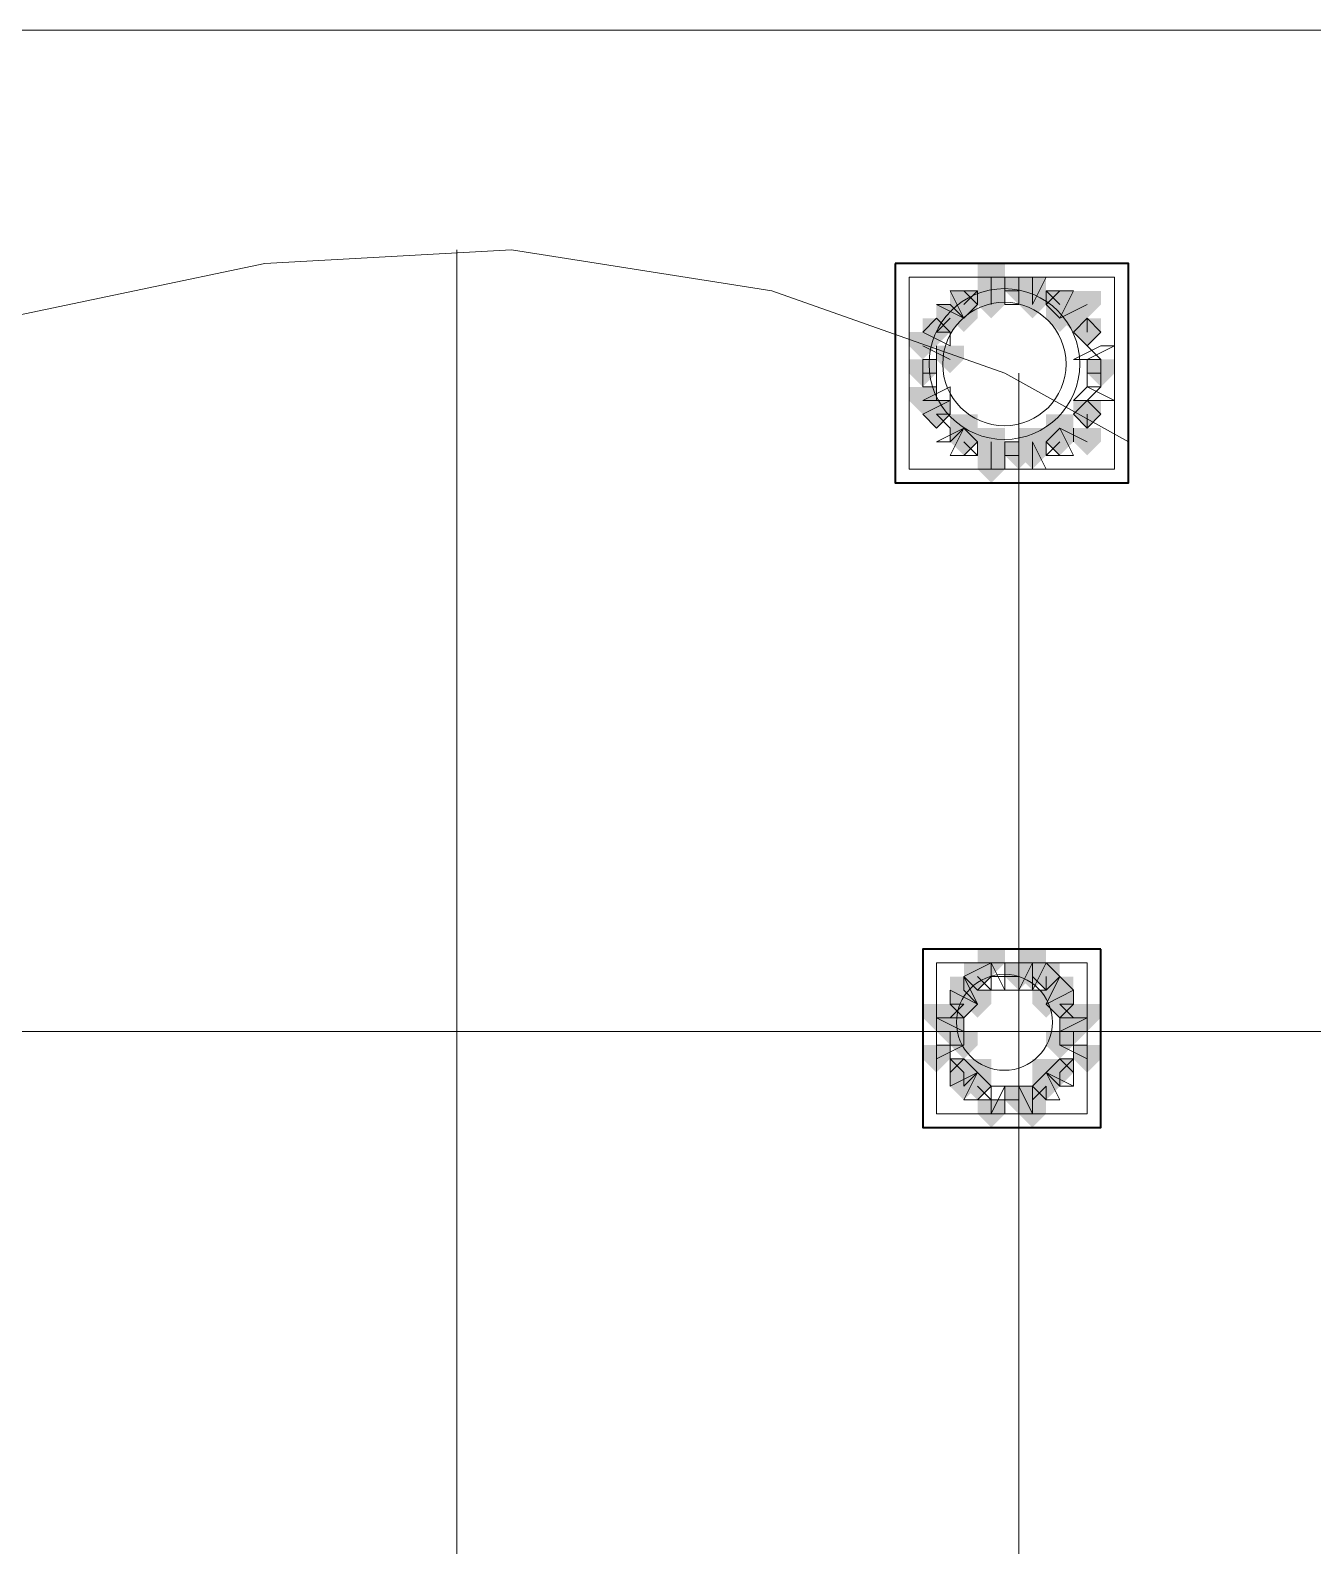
# Model space of a CAD drawing. Header units: millimetres. Extents: x 2315 to 4619, y 1334 to 1897.
# Drawn here: x 3806.15 to 3811.87, y 1554.92 to 1561.67 of the extents above; entities that cross this region are included whole.
import ezdxf

# ---------------------------------------------------------------- set-up
doc = ezdxf.new("R2010")
doc.units = ezdxf.units.MM
doc.linetypes.add('PDF_IMPORT', pattern=[1, 0.8, -0.2])
for name, color, linetype, true_color in [('PDF_10', 7, 'Continuous', 0x00b85c), ('PDF_AXIS', 7, 'Continuous', 0x00b85c), ('PDF_柱构件', 7, 'Continuous', 0x00b85c), ('PDF_转运站初步方案', 7, 'Continuous', 0x00b85c)]:
    doc.layers.add(name, color=color, linetype=linetype, true_color=true_color)
doc.layers.add('PDF_中心线层', color=1, linetype='Continuous')
doc.layers.add('PDF_粗实线层', color=7, linetype='Continuous')

msp = doc.modelspace()

# ---------------------------------------------------------------- hatches: boundary and pattern name
at = {"layer": 'PDF_10', "transparency": 33554559}
for points in [[(3810.5554, 1560.5703), (3810.4943, 1560.5703), (3810.4943, 1560.5093), (3810.5554, 1560.4482), (3810.6165, 1560.5093), (3810.6165, 1560.5703)], [(3810.5554, 1560.5703), (3810.4943, 1560.5703), (3810.4943, 1560.5093), (3810.5554, 1560.4482), (3810.6165, 1560.5093), (3810.6165, 1560.5703)], [(3810.3111, 1560.5093), (3810.25, 1560.5093), (3810.25, 1560.4482), (3810.3111, 1560.3871), (3810.3722, 1560.4482), (3810.3722, 1560.5093)], [(3810.3111, 1560.5093), (3810.25, 1560.5093), (3810.25, 1560.4482), (3810.3111, 1560.3871), (3810.3722, 1560.4482), (3810.3722, 1560.5093)], [(3810.7387, 1560.5093), (3810.6776, 1560.5093), (3810.6776, 1560.4482), (3810.7387, 1560.3871), (3810.7997, 1560.4482), (3810.7997, 1560.5093)], [(3810.7387, 1560.5093), (3810.6776, 1560.5093), (3810.6776, 1560.4482), (3810.7387, 1560.3871), (3810.7997, 1560.4482), (3810.7997, 1560.5093)], [(3810.1889, 1560.3871), (3810.1279, 1560.3871), (3810.1279, 1560.326), (3810.1889, 1560.2649), (3810.25, 1560.326), (3810.25, 1560.3871)], [(3810.1889, 1560.3871), (3810.1279, 1560.3871), (3810.1279, 1560.326), (3810.1889, 1560.2649), (3810.25, 1560.326), (3810.25, 1560.3871)], [(3810.8608, 1560.3871), (3810.7997, 1560.3871), (3810.7997, 1560.326), (3810.8608, 1560.2649), (3810.9219, 1560.326), (3810.9219, 1560.3871)], [(3810.8608, 1560.3871), (3810.7997, 1560.3871), (3810.7997, 1560.326), (3810.8608, 1560.2649), (3810.9219, 1560.326), (3810.9219, 1560.3871)], [(3810.8608, 1560.3871), (3810.7997, 1560.3871), (3810.7997, 1560.326), (3810.8608, 1560.2649), (3810.9219, 1560.326), (3810.9219, 1560.3871)], [(3810.1279, 1560.2039), (3810.0668, 1560.2039), (3810.0668, 1560.1428), (3810.1279, 1560.0817), (3810.1889, 1560.1428), (3810.1889, 1560.2039)], [(3810.1279, 1560.2039), (3810.0668, 1560.2039), (3810.0668, 1560.1428), (3810.1279, 1560.0817), (3810.1889, 1560.1428), (3810.1889, 1560.2039)], [(3810.9219, 1560.2039), (3810.8608, 1560.2039), (3810.8608, 1560.1428), (3810.9219, 1560.0817), (3810.983, 1560.1428), (3810.983, 1560.2039)], [(3810.9219, 1560.2039), (3810.8608, 1560.2039), (3810.8608, 1560.1428), (3810.9219, 1560.0817), (3810.983, 1560.1428), (3810.983, 1560.2039)], [(3810.1889, 1560.0206), (3810.1279, 1560.0206), (3810.1279, 1559.9595), (3810.1889, 1559.8985), (3810.25, 1559.9595), (3810.25, 1560.0206)], [(3810.1889, 1560.0206), (3810.1279, 1560.0206), (3810.1279, 1559.9595), (3810.1889, 1559.8985), (3810.25, 1559.9595), (3810.25, 1560.0206)], [(3810.8608, 1560.0206), (3810.7997, 1560.0206), (3810.7997, 1559.9595), (3810.8608, 1559.8985), (3810.9219, 1559.9595), (3810.9219, 1560.0206)], [(3810.8608, 1560.0206), (3810.7997, 1560.0206), (3810.7997, 1559.9595), (3810.8608, 1559.8985), (3810.9219, 1559.9595), (3810.9219, 1560.0206)], [(3810.8608, 1560.0206), (3810.7997, 1560.0206), (3810.7997, 1559.9595), (3810.8608, 1559.8985), (3810.9219, 1559.9595), (3810.9219, 1560.0206)], [(3810.3111, 1559.8985), (3810.25, 1559.8985), (3810.25, 1559.8374), (3810.3111, 1559.7763), (3810.3722, 1559.8374), (3810.3722, 1559.8985)], [(3810.3111, 1559.8985), (3810.25, 1559.8985), (3810.25, 1559.8374), (3810.3111, 1559.7763), (3810.3722, 1559.8374), (3810.3722, 1559.8985)], [(3810.7387, 1559.8985), (3810.6776, 1559.8985), (3810.6776, 1559.8374), (3810.7387, 1559.7763), (3810.7997, 1559.8374), (3810.7997, 1559.8985)], [(3810.7387, 1559.8985), (3810.6776, 1559.8985), (3810.6776, 1559.8374), (3810.7387, 1559.7763), (3810.7997, 1559.8374), (3810.7997, 1559.8985)], [(3810.5554, 1559.8374), (3810.4943, 1559.8374), (3810.4943, 1559.7763), (3810.5554, 1559.7152), (3810.6165, 1559.7763), (3810.6165, 1559.8374)], [(3810.5554, 1559.8374), (3810.4943, 1559.8374), (3810.4943, 1559.7763), (3810.5554, 1559.7152), (3810.6165, 1559.7763), (3810.6165, 1559.8374)], [(3810.3722, 1557.5163), (3810.3111, 1557.5163), (3810.3111, 1557.4552), (3810.3722, 1557.3941), (3810.4333, 1557.4552), (3810.4333, 1557.5163)], [(3810.3722, 1557.5163), (3810.3111, 1557.5163), (3810.3111, 1557.4552), (3810.3722, 1557.3941), (3810.4333, 1557.4552), (3810.4333, 1557.5163)], [(3810.5554, 1557.5163), (3810.4943, 1557.5163), (3810.4943, 1557.4552), (3810.5554, 1557.3941), (3810.6165, 1557.4552), (3810.6165, 1557.5163)], [(3810.5554, 1557.5163), (3810.4943, 1557.5163), (3810.4943, 1557.4552), (3810.5554, 1557.3941), (3810.6165, 1557.4552), (3810.6165, 1557.5163)], [(3810.6776, 1557.5163), (3810.6165, 1557.5163), (3810.6165, 1557.4552), (3810.6776, 1557.3941), (3810.7387, 1557.4552), (3810.7387, 1557.5163)], [(3810.6776, 1557.5163), (3810.6165, 1557.5163), (3810.6165, 1557.4552), (3810.6776, 1557.3941), (3810.7387, 1557.4552), (3810.7387, 1557.5163)], [(3810.3111, 1557.3941), (3810.25, 1557.3941), (3810.25, 1557.333), (3810.3111, 1557.272), (3810.3722, 1557.333), (3810.3722, 1557.3941)], [(3810.3111, 1557.3941), (3810.25, 1557.3941), (3810.25, 1557.333), (3810.3111, 1557.272), (3810.3722, 1557.333), (3810.3722, 1557.3941)], [(3810.7387, 1557.3941), (3810.6776, 1557.3941), (3810.6776, 1557.333), (3810.7387, 1557.272), (3810.7997, 1557.333), (3810.7997, 1557.3941)], [(3810.7387, 1557.3941), (3810.6776, 1557.3941), (3810.6776, 1557.333), (3810.7387, 1557.272), (3810.7997, 1557.333), (3810.7997, 1557.3941)], [(3810.25, 1557.272), (3810.1889, 1557.272), (3810.1889, 1557.2109), (3810.25, 1557.1498), (3810.3111, 1557.2109), (3810.3111, 1557.272)], [(3810.25, 1557.272), (3810.1889, 1557.272), (3810.1889, 1557.2109), (3810.25, 1557.1498), (3810.3111, 1557.2109), (3810.3111, 1557.272)], [(3810.25, 1557.272), (3810.1889, 1557.272), (3810.1889, 1557.2109), (3810.25, 1557.1498), (3810.3111, 1557.2109), (3810.3111, 1557.272)], [(3810.7997, 1557.272), (3810.7387, 1557.272), (3810.7387, 1557.2109), (3810.7997, 1557.1498), (3810.8608, 1557.2109), (3810.8608, 1557.272)], [(3810.7997, 1557.272), (3810.7387, 1557.272), (3810.7387, 1557.2109), (3810.7997, 1557.1498), (3810.8608, 1557.2109), (3810.8608, 1557.272)], [(3810.7997, 1557.272), (3810.7387, 1557.272), (3810.7387, 1557.2109), (3810.7997, 1557.1498), (3810.8608, 1557.2109), (3810.8608, 1557.272)], [(3810.3111, 1557.0887), (3810.25, 1557.0887), (3810.25, 1557.0276), (3810.3111, 1556.9666), (3810.3722, 1557.0276), (3810.3722, 1557.0887)], [(3810.3111, 1557.0887), (3810.25, 1557.0887), (3810.25, 1557.0276), (3810.3111, 1556.9666), (3810.3722, 1557.0276), (3810.3722, 1557.0887)], [(3810.7387, 1557.0887), (3810.6776, 1557.0887), (3810.6776, 1557.0276), (3810.7387, 1556.9666), (3810.7997, 1557.0276), (3810.7997, 1557.0887)], [(3810.7387, 1557.0887), (3810.6776, 1557.0887), (3810.6776, 1557.0276), (3810.7387, 1556.9666), (3810.7997, 1557.0276), (3810.7997, 1557.0887)], [(3810.3722, 1557.0276), (3810.3111, 1557.0276), (3810.3111, 1556.9666), (3810.3722, 1556.9055), (3810.4333, 1556.9666), (3810.4333, 1557.0276)], [(3810.3722, 1557.0276), (3810.3111, 1557.0276), (3810.3111, 1556.9666), (3810.3722, 1556.9055), (3810.4333, 1556.9666), (3810.4333, 1557.0276)], [(3810.5554, 1556.9666), (3810.4943, 1556.9666), (3810.4943, 1556.9055), (3810.5554, 1556.8444), (3810.6165, 1556.9055), (3810.6165, 1556.9666)], [(3810.5554, 1556.9666), (3810.4943, 1556.9666), (3810.4943, 1556.9055), (3810.5554, 1556.8444), (3810.6165, 1556.9055), (3810.6165, 1556.9666)], [(3810.6776, 1557.0276), (3810.6165, 1557.0276), (3810.6165, 1556.9666), (3810.6776, 1556.9055), (3810.7387, 1556.9666), (3810.7387, 1557.0276)], [(3810.6776, 1557.0276), (3810.6165, 1557.0276), (3810.6165, 1556.9666), (3810.6776, 1556.9055), (3810.7387, 1556.9666), (3810.7387, 1557.0276)]]:
    msp.add_hatch(color=6, dxfattribs=at).paths.add_polyline_path(points)
at = {"layer": 'PDF_柱构件', "transparency": 33554559}
for points in [[(3810.4333, 1560.6314), (3810.3722, 1560.6314), (3810.3722, 1560.5703), (3810.4333, 1560.5093), (3810.4943, 1560.5703), (3810.4943, 1560.6314)], [(3810.4333, 1560.5703), (3810.3722, 1560.5703), (3810.3722, 1560.5093), (3810.4333, 1560.4482), (3810.4943, 1560.5093), (3810.4943, 1560.5703)], [(3810.6165, 1560.5703), (3810.5554, 1560.5703), (3810.5554, 1560.5093), (3810.6165, 1560.4482), (3810.6776, 1560.5093), (3810.6776, 1560.5703)], [(3810.4333, 1560.5093), (3810.3722, 1560.5093), (3810.3722, 1560.4482), (3810.4333, 1560.3871), (3810.4943, 1560.4482), (3810.4943, 1560.5093)], [(3810.6165, 1560.5093), (3810.5554, 1560.5093), (3810.5554, 1560.4482), (3810.6165, 1560.3871), (3810.6776, 1560.4482), (3810.6776, 1560.5093)], [(3810.8608, 1560.5093), (3810.7997, 1560.5093), (3810.7997, 1560.4482), (3810.8608, 1560.3871), (3810.9219, 1560.4482), (3810.9219, 1560.5093)], [(3810.25, 1560.4482), (3810.1889, 1560.4482), (3810.1889, 1560.3871), (3810.25, 1560.326), (3810.3111, 1560.3871), (3810.3111, 1560.4482)], [(3810.3111, 1560.4482), (3810.25, 1560.4482), (3810.25, 1560.3871), (3810.3111, 1560.326), (3810.3722, 1560.3871), (3810.3722, 1560.4482)], [(3810.7387, 1560.4482), (3810.6776, 1560.4482), (3810.6776, 1560.3871), (3810.7387, 1560.326), (3810.7997, 1560.3871), (3810.7997, 1560.4482)], [(3810.7997, 1560.4482), (3810.7387, 1560.4482), (3810.7387, 1560.3871), (3810.7997, 1560.326), (3810.8608, 1560.3871), (3810.8608, 1560.4482)], [(3810.1279, 1560.326), (3810.0668, 1560.326), (3810.0668, 1560.2649), (3810.1279, 1560.2039), (3810.1889, 1560.2649), (3810.1889, 1560.326)], [(3810.25, 1560.2649), (3810.1889, 1560.2649), (3810.1889, 1560.2039), (3810.25, 1560.1428), (3810.3111, 1560.2039), (3810.3111, 1560.2649)], [(3810.1279, 1560.0817), (3810.0668, 1560.0817), (3810.0668, 1560.0206), (3810.1279, 1559.9595), (3810.1889, 1560.0206), (3810.1889, 1560.0817)], [(3810.3111, 1559.9595), (3810.25, 1559.9595), (3810.25, 1559.8985), (3810.3111, 1559.8374), (3810.3722, 1559.8985), (3810.3722, 1559.9595)], [(3810.7387, 1559.9595), (3810.6776, 1559.9595), (3810.6776, 1559.8985), (3810.7387, 1559.8374), (3810.7997, 1559.8985), (3810.7997, 1559.9595)], [(3810.4333, 1559.8985), (3810.3722, 1559.8985), (3810.3722, 1559.8374), (3810.4333, 1559.7763), (3810.4943, 1559.8374), (3810.4943, 1559.8985)], [(3810.6165, 1559.8985), (3810.5554, 1559.8985), (3810.5554, 1559.8374), (3810.6165, 1559.7763), (3810.6776, 1559.8374), (3810.6776, 1559.8985)], [(3810.8608, 1559.8985), (3810.7997, 1559.8985), (3810.7997, 1559.8374), (3810.8608, 1559.7763), (3810.9219, 1559.8374), (3810.9219, 1559.8985)], [(3810.4333, 1559.8374), (3810.3722, 1559.8374), (3810.3722, 1559.7763), (3810.4333, 1559.7152), (3810.4943, 1559.7763), (3810.4943, 1559.8374)], [(3810.6165, 1559.8374), (3810.5554, 1559.8374), (3810.5554, 1559.7763), (3810.6165, 1559.7152), (3810.6776, 1559.7763), (3810.6776, 1559.8374)], [(3810.4333, 1559.7763), (3810.3722, 1559.7763), (3810.3722, 1559.7152), (3810.4333, 1559.6541), (3810.4943, 1559.7152), (3810.4943, 1559.7763)], [(3810.4333, 1557.5774), (3810.3722, 1557.5774), (3810.3722, 1557.5163), (3810.4333, 1557.4552), (3810.4943, 1557.5163), (3810.4943, 1557.5774)], [(3810.6165, 1557.5774), (3810.5554, 1557.5774), (3810.5554, 1557.5163), (3810.6165, 1557.4552), (3810.6776, 1557.5163), (3810.6776, 1557.5774)], [(3810.6165, 1557.5163), (3810.5554, 1557.5163), (3810.5554, 1557.4552), (3810.6165, 1557.3941), (3810.6776, 1557.4552), (3810.6776, 1557.5163)], [(3810.3111, 1557.4552), (3810.25, 1557.4552), (3810.25, 1557.3941), (3810.3111, 1557.333), (3810.3722, 1557.3941), (3810.3722, 1557.4552)], [(3810.7387, 1557.4552), (3810.6776, 1557.4552), (3810.6776, 1557.3941), (3810.7387, 1557.333), (3810.7997, 1557.3941), (3810.7997, 1557.4552)], [(3810.3722, 1557.3941), (3810.3111, 1557.3941), (3810.3111, 1557.333), (3810.3722, 1557.272), (3810.4333, 1557.333), (3810.4333, 1557.3941)], [(3810.6776, 1557.3941), (3810.6165, 1557.3941), (3810.6165, 1557.333), (3810.6776, 1557.272), (3810.7387, 1557.333), (3810.7387, 1557.3941)], [(3810.1889, 1557.333), (3810.1279, 1557.333), (3810.1279, 1557.272), (3810.1889, 1557.2109), (3810.25, 1557.272), (3810.25, 1557.333)], [(3810.25, 1557.333), (3810.1889, 1557.333), (3810.1889, 1557.272), (3810.25, 1557.2109), (3810.3111, 1557.272), (3810.3111, 1557.333)], [(3810.7997, 1557.333), (3810.7387, 1557.333), (3810.7387, 1557.272), (3810.7997, 1557.2109), (3810.8608, 1557.272), (3810.8608, 1557.333)], [(3810.8608, 1557.333), (3810.7997, 1557.333), (3810.7997, 1557.272), (3810.8608, 1557.2109), (3810.9219, 1557.272), (3810.9219, 1557.333)], [(3810.3111, 1557.2109), (3810.25, 1557.2109), (3810.25, 1557.1498), (3810.3111, 1557.0887), (3810.3722, 1557.1498), (3810.3722, 1557.2109)], [(3810.7387, 1557.2109), (3810.6776, 1557.2109), (3810.6776, 1557.1498), (3810.7387, 1557.0887), (3810.7997, 1557.1498), (3810.7997, 1557.2109)], [(3810.1889, 1557.1498), (3810.1279, 1557.1498), (3810.1279, 1557.0887), (3810.1889, 1557.0276), (3810.25, 1557.0887), (3810.25, 1557.1498)], [(3810.8608, 1557.1498), (3810.7997, 1557.1498), (3810.7997, 1557.0887), (3810.8608, 1557.0276), (3810.9219, 1557.0887), (3810.9219, 1557.1498)], [(3810.3722, 1557.0887), (3810.3111, 1557.0887), (3810.3111, 1557.0276), (3810.3722, 1556.9666), (3810.4333, 1557.0276), (3810.4333, 1557.0887)], [(3810.6776, 1557.0887), (3810.6165, 1557.0887), (3810.6165, 1557.0276), (3810.6776, 1556.9666), (3810.7387, 1557.0276), (3810.7387, 1557.0887)], [(3810.3111, 1557.0276), (3810.25, 1557.0276), (3810.25, 1556.9666), (3810.3111, 1556.9055), (3810.3722, 1556.9666), (3810.3722, 1557.0276)], [(3810.6165, 1556.9666), (3810.5554, 1556.9666), (3810.5554, 1556.9055), (3810.6165, 1556.8444), (3810.6776, 1556.9055), (3810.6776, 1556.9666)], [(3810.4333, 1556.9055), (3810.3722, 1556.9055), (3810.3722, 1556.8444), (3810.4333, 1556.7833), (3810.4943, 1556.8444), (3810.4943, 1556.9055)], [(3810.6165, 1556.9055), (3810.5554, 1556.9055), (3810.5554, 1556.8444), (3810.6165, 1556.7833), (3810.6776, 1556.8444), (3810.6776, 1556.9055)]]:
    msp.add_hatch(color=6, dxfattribs=at).paths.add_polyline_path(points)
at = {"layer": 'PDF_转运站初步方案', "transparency": 33554559}
for points in [[(3810.5554, 1560.5703), (3810.4943, 1560.5703), (3810.4943, 1560.5093), (3810.5554, 1560.4482), (3810.6165, 1560.5093), (3810.6165, 1560.5703)], [(3810.5554, 1560.5703), (3810.4943, 1560.5703), (3810.4943, 1560.5093), (3810.5554, 1560.4482), (3810.6165, 1560.5093), (3810.6165, 1560.5703)], [(3810.3111, 1560.5093), (3810.25, 1560.5093), (3810.25, 1560.4482), (3810.3111, 1560.3871), (3810.3722, 1560.4482), (3810.3722, 1560.5093)], [(3810.3111, 1560.5093), (3810.25, 1560.5093), (3810.25, 1560.4482), (3810.3111, 1560.3871), (3810.3722, 1560.4482), (3810.3722, 1560.5093)], [(3810.7387, 1560.5093), (3810.6776, 1560.5093), (3810.6776, 1560.4482), (3810.7387, 1560.3871), (3810.7997, 1560.4482), (3810.7997, 1560.5093)], [(3810.7387, 1560.5093), (3810.6776, 1560.5093), (3810.6776, 1560.4482), (3810.7387, 1560.3871), (3810.7997, 1560.4482), (3810.7997, 1560.5093)], [(3810.1889, 1560.3871), (3810.1279, 1560.3871), (3810.1279, 1560.326), (3810.1889, 1560.2649), (3810.25, 1560.326), (3810.25, 1560.3871)], [(3810.1889, 1560.3871), (3810.1279, 1560.3871), (3810.1279, 1560.326), (3810.1889, 1560.2649), (3810.25, 1560.326), (3810.25, 1560.3871)], [(3810.8608, 1560.3871), (3810.7997, 1560.3871), (3810.7997, 1560.326), (3810.8608, 1560.2649), (3810.9219, 1560.326), (3810.9219, 1560.3871)], [(3810.8608, 1560.3871), (3810.7997, 1560.3871), (3810.7997, 1560.326), (3810.8608, 1560.2649), (3810.9219, 1560.326), (3810.9219, 1560.3871)], [(3810.1279, 1560.2039), (3810.0668, 1560.2039), (3810.0668, 1560.1428), (3810.1279, 1560.0817), (3810.1889, 1560.1428), (3810.1889, 1560.2039)], [(3810.1279, 1560.2039), (3810.0668, 1560.2039), (3810.0668, 1560.1428), (3810.1279, 1560.0817), (3810.1889, 1560.1428), (3810.1889, 1560.2039)], [(3810.9219, 1560.2039), (3810.8608, 1560.2039), (3810.8608, 1560.1428), (3810.9219, 1560.0817), (3810.983, 1560.1428), (3810.983, 1560.2039)], [(3810.9219, 1560.2039), (3810.8608, 1560.2039), (3810.8608, 1560.1428), (3810.9219, 1560.0817), (3810.983, 1560.1428), (3810.983, 1560.2039)], [(3810.1889, 1560.0206), (3810.1279, 1560.0206), (3810.1279, 1559.9595), (3810.1889, 1559.8985), (3810.25, 1559.9595), (3810.25, 1560.0206)], [(3810.1889, 1560.0206), (3810.1279, 1560.0206), (3810.1279, 1559.9595), (3810.1889, 1559.8985), (3810.25, 1559.9595), (3810.25, 1560.0206)], [(3810.8608, 1560.0206), (3810.7997, 1560.0206), (3810.7997, 1559.9595), (3810.8608, 1559.8985), (3810.9219, 1559.9595), (3810.9219, 1560.0206)], [(3810.8608, 1560.0206), (3810.7997, 1560.0206), (3810.7997, 1559.9595), (3810.8608, 1559.8985), (3810.9219, 1559.9595), (3810.9219, 1560.0206)], [(3810.3111, 1559.8985), (3810.25, 1559.8985), (3810.25, 1559.8374), (3810.3111, 1559.7763), (3810.3722, 1559.8374), (3810.3722, 1559.8985)], [(3810.3111, 1559.8985), (3810.25, 1559.8985), (3810.25, 1559.8374), (3810.3111, 1559.7763), (3810.3722, 1559.8374), (3810.3722, 1559.8985)], [(3810.7387, 1559.8985), (3810.6776, 1559.8985), (3810.6776, 1559.8374), (3810.7387, 1559.7763), (3810.7997, 1559.8374), (3810.7997, 1559.8985)], [(3810.7387, 1559.8985), (3810.6776, 1559.8985), (3810.6776, 1559.8374), (3810.7387, 1559.7763), (3810.7997, 1559.8374), (3810.7997, 1559.8985)], [(3810.5554, 1559.8374), (3810.4943, 1559.8374), (3810.4943, 1559.7763), (3810.5554, 1559.7152), (3810.6165, 1559.7763), (3810.6165, 1559.8374)], [(3810.5554, 1559.8374), (3810.4943, 1559.8374), (3810.4943, 1559.7763), (3810.5554, 1559.7152), (3810.6165, 1559.7763), (3810.6165, 1559.8374)], [(3810.3722, 1557.5163), (3810.3111, 1557.5163), (3810.3111, 1557.4552), (3810.3722, 1557.3941), (3810.4333, 1557.4552), (3810.4333, 1557.5163)], [(3810.3722, 1557.5163), (3810.3111, 1557.5163), (3810.3111, 1557.4552), (3810.3722, 1557.3941), (3810.4333, 1557.4552), (3810.4333, 1557.5163)], [(3810.5554, 1557.5163), (3810.4943, 1557.5163), (3810.4943, 1557.4552), (3810.5554, 1557.3941), (3810.6165, 1557.4552), (3810.6165, 1557.5163)], [(3810.5554, 1557.5163), (3810.4943, 1557.5163), (3810.4943, 1557.4552), (3810.5554, 1557.3941), (3810.6165, 1557.4552), (3810.6165, 1557.5163)], [(3810.6776, 1557.5163), (3810.6165, 1557.5163), (3810.6165, 1557.4552), (3810.6776, 1557.3941), (3810.7387, 1557.4552), (3810.7387, 1557.5163)], [(3810.6776, 1557.5163), (3810.6165, 1557.5163), (3810.6165, 1557.4552), (3810.6776, 1557.3941), (3810.7387, 1557.4552), (3810.7387, 1557.5163)], [(3810.3111, 1557.3941), (3810.25, 1557.3941), (3810.25, 1557.333), (3810.3111, 1557.272), (3810.3722, 1557.333), (3810.3722, 1557.3941)], [(3810.3111, 1557.3941), (3810.25, 1557.3941), (3810.25, 1557.333), (3810.3111, 1557.272), (3810.3722, 1557.333), (3810.3722, 1557.3941)], [(3810.7387, 1557.3941), (3810.6776, 1557.3941), (3810.6776, 1557.333), (3810.7387, 1557.272), (3810.7997, 1557.333), (3810.7997, 1557.3941)], [(3810.7387, 1557.3941), (3810.6776, 1557.3941), (3810.6776, 1557.333), (3810.7387, 1557.272), (3810.7997, 1557.333), (3810.7997, 1557.3941)], [(3810.25, 1557.272), (3810.1889, 1557.272), (3810.1889, 1557.2109), (3810.25, 1557.1498), (3810.3111, 1557.2109), (3810.3111, 1557.272)], [(3810.25, 1557.272), (3810.1889, 1557.272), (3810.1889, 1557.2109), (3810.25, 1557.1498), (3810.3111, 1557.2109), (3810.3111, 1557.272)], [(3810.7997, 1557.272), (3810.7387, 1557.272), (3810.7387, 1557.2109), (3810.7997, 1557.1498), (3810.8608, 1557.2109), (3810.8608, 1557.272)], [(3810.7997, 1557.272), (3810.7387, 1557.272), (3810.7387, 1557.2109), (3810.7997, 1557.1498), (3810.8608, 1557.2109), (3810.8608, 1557.272)], [(3810.3111, 1557.0887), (3810.25, 1557.0887), (3810.25, 1557.0276), (3810.3111, 1556.9666), (3810.3722, 1557.0276), (3810.3722, 1557.0887)], [(3810.3111, 1557.0887), (3810.25, 1557.0887), (3810.25, 1557.0276), (3810.3111, 1556.9666), (3810.3722, 1557.0276), (3810.3722, 1557.0887)], [(3810.7387, 1557.0887), (3810.6776, 1557.0887), (3810.6776, 1557.0276), (3810.7387, 1556.9666), (3810.7997, 1557.0276), (3810.7997, 1557.0887)], [(3810.7387, 1557.0887), (3810.6776, 1557.0887), (3810.6776, 1557.0276), (3810.7387, 1556.9666), (3810.7997, 1557.0276), (3810.7997, 1557.0887)], [(3810.3722, 1557.0276), (3810.3111, 1557.0276), (3810.3111, 1556.9666), (3810.3722, 1556.9055), (3810.4333, 1556.9666), (3810.4333, 1557.0276)], [(3810.3722, 1557.0276), (3810.3111, 1557.0276), (3810.3111, 1556.9666), (3810.3722, 1556.9055), (3810.4333, 1556.9666), (3810.4333, 1557.0276)], [(3810.5554, 1556.9666), (3810.4943, 1556.9666), (3810.4943, 1556.9055), (3810.5554, 1556.8444), (3810.6165, 1556.9055), (3810.6165, 1556.9666)], [(3810.5554, 1556.9666), (3810.4943, 1556.9666), (3810.4943, 1556.9055), (3810.5554, 1556.8444), (3810.6165, 1556.9055), (3810.6165, 1556.9666)], [(3810.6776, 1557.0276), (3810.6165, 1557.0276), (3810.6165, 1556.9666), (3810.6776, 1556.9055), (3810.7387, 1556.9666), (3810.7387, 1557.0276)], [(3810.6776, 1557.0276), (3810.6165, 1557.0276), (3810.6165, 1556.9666), (3810.6776, 1556.9055), (3810.7387, 1556.9666), (3810.7387, 1557.0276)]]:
    msp.add_hatch(color=6, dxfattribs=at).paths.add_polyline_path(points)

# ---------------------------------------------------------------- linework, layer by layer
at = {"layer": 'PDF_10', "color": 6, "lineweight": 18}
for points in [[(3810.4943, 1560.5093), (3810.5554, 1560.5093), (3810.5554, 1560.5703)], [(3810.3111, 1560.4482), (3810.3722, 1560.5093)], [(3810.3722, 1560.4482), (3810.3111, 1560.5093)], [(3810.6776, 1560.5093), (3810.7387, 1560.4482)], [(3810.6776, 1560.4482), (3810.7387, 1560.5093)], [(3810.25, 1560.326), (3810.1889, 1560.326), (3810.25, 1560.3871)], [(3810.8608, 1560.3871), (3810.8608, 1560.326)], [(3810.1279, 1560.0817), (3810.1279, 1560.2039)], [(3810.1889, 1560.1428), (3810.1279, 1560.1428)], [(3810.8608, 1560.1428), (3810.9219, 1560.1428)], [(3810.9219, 1560.2039), (3810.9219, 1560.0817)], [(3810.25, 1559.8985), (3810.1889, 1559.9595), (3810.25, 1559.9595)], [(3810.8608, 1559.9595), (3810.8608, 1559.8985)], [(3810.3722, 1559.7763), (3810.3111, 1559.8374)], [(3810.3722, 1559.8374), (3810.3111, 1559.7763)], [(3810.7387, 1559.8374), (3810.6776, 1559.7763)], [(3810.6776, 1559.8374), (3810.7387, 1559.7763)], [(3810.5554, 1559.7152), (3810.5554, 1559.7763), (3810.4943, 1559.7763)], [(3810.5554, 1557.5163), (3810.5554, 1557.4552), (3810.4943, 1557.4552)], [(3810.4333, 1557.4552), (3810.3722, 1557.3941)], [(3810.4333, 1557.3941), (3810.3722, 1557.4552)], [(3810.6776, 1557.4552), (3810.6776, 1557.3941), (3810.6165, 1557.4552)], [(3810.25, 1557.333), (3810.3111, 1557.333), (3810.25, 1557.272)], [(3810.7997, 1557.272), (3810.7387, 1557.333), (3810.7997, 1557.333)], [(3810.25, 1557.2109), (3810.25, 1557.1498)], [(3810.7997, 1557.1498), (3810.7997, 1557.2109)], [(3810.25, 1557.0887), (3810.3111, 1557.0276)], [(3810.3111, 1557.0887), (3810.25, 1557.0276)], [(3810.7387, 1557.0276), (3810.7997, 1557.0887)], [(3810.7387, 1557.0887), (3810.7997, 1557.0276)], [(3810.3722, 1556.9666), (3810.4333, 1556.9055)], [(3810.4333, 1556.9666), (3810.3722, 1556.9055)], [(3810.4943, 1556.9055), (3810.5554, 1556.9055), (3810.5554, 1556.9666)], [(3810.6165, 1556.9055), (3810.6776, 1556.9666), (3810.6776, 1556.9055)]]:
    msp.add_lwpolyline(points, dxfattribs=at)
at = {"layer": 'PDF_AXIS', "color": 6, "lineweight": 18}
for points in [[(3810.0668, 1560.5703), (3810.0668, 1559.7152), (3810.983, 1559.7152), (3810.983, 1560.5703)], [(3810.8608, 1557.5163), (3810.8608, 1556.8444), (3810.1889, 1556.8444), (3810.1889, 1557.5163)]]:
    msp.add_lwpolyline(points, close=True, dxfattribs=at)
at = {"layer": 'PDF_中心线层', "color": 5, "linetype": 'PDF_IMPORT', "lineweight": 18, "ltscale": 14.048656}
msp.add_lwpolyline([(3773.0516, 1534.672), (3843.0506, 1534.672), (3843.0506, 1561.6698), (3773.0516, 1561.6698), (3773.0516, 1534.672)], dxfattribs=at)
at = {"layer": 'PDF_中心线层', "color": 6, "lineweight": 18}
for points in [[(3802.0651, 1554.7066), (3802.0651, 1555.2563), (3802.2484, 1556.3557), (3802.676, 1557.4552), (3803.2868, 1558.3714), (3804.0808, 1559.2266), (3805.0581, 1559.8985), (3806.0354, 1560.3871), (3807.196, 1560.6314), (3808.2954, 1560.6925), (3809.456, 1560.5093), (3810.4943, 1560.1428), (3811.0441, 1559.8374)], [(3810.5554, 1549.2093), (3810.5554, 1560.1428)], [(3802.5538, 1557.2109), (3813.4873, 1557.2109)]]:
    msp.add_lwpolyline(points, dxfattribs=at)
msp.add_lwpolyline([(3808.0511, 1560.6925), (3808.0511, 1548.6595)], close=True, dxfattribs=at)
at = {"layer": 'PDF_柱构件', "color": 6, "lineweight": 18}
for points in [[(3810.4333, 1560.5703), (3810.4333, 1560.4482)], [(3810.4943, 1560.4482), (3810.5554, 1560.4482), (3810.5554, 1560.5703), (3810.4943, 1560.5703)], [(3810.6165, 1560.5703), (3810.6165, 1560.4482), (3810.6776, 1560.5703)], [(3810.3111, 1560.3871), (3810.3722, 1560.4482), (3810.3722, 1560.5093), (3810.25, 1560.5093)], [(3810.6776, 1560.4482), (3810.7387, 1560.3871), (3810.7997, 1560.5093), (3810.6776, 1560.5093)], [(3810.1889, 1560.4482), (3810.3111, 1560.3871), (3810.25, 1560.4482)], [(3810.8608, 1560.4482), (3810.7387, 1560.3871)], [(3810.25, 1560.2649), (3810.25, 1560.326), (3810.1889, 1560.3871), (3810.1279, 1560.326)], [(3810.7997, 1560.326), (3810.8608, 1560.2649), (3810.9219, 1560.326), (3810.8608, 1560.3871)], [(3810.1279, 1560.2649), (3810.25, 1560.2039)], [(3810.9219, 1560.2649), (3810.7997, 1560.2039), (3810.8608, 1560.2039), (3810.983, 1560.2649)], [(3810.1889, 1560.0817), (3810.1889, 1560.2039), (3810.1279, 1560.2039), (3810.1279, 1560.0817)], [(3810.8608, 1560.2039), (3810.8608, 1560.0817), (3810.9219, 1560.0817), (3810.9219, 1560.2039)], [(3810.1279, 1560.0206), (3810.25, 1560.0206), (3810.25, 1560.0817)], [(3810.983, 1560.0206), (3810.8608, 1560.0817), (3810.7997, 1560.0206), (3810.9219, 1560.0206)], [(3810.25, 1559.9595), (3810.25, 1560.0206), (3810.1279, 1559.9595), (3810.1889, 1559.8985)], [(3810.8608, 1560.0206), (3810.7997, 1559.9595), (3810.8608, 1559.8985), (3810.9219, 1559.9595)], [(3810.3722, 1559.8374), (3810.3111, 1559.8985), (3810.25, 1559.7763), (3810.3722, 1559.7763)], [(3810.7387, 1559.8985), (3810.6776, 1559.8374), (3810.6776, 1559.7763), (3810.7997, 1559.7763)], [(3810.8608, 1559.8374), (3810.7387, 1559.8985)], [(3810.4333, 1559.7152), (3810.4333, 1559.8374)], [(3810.5554, 1559.8374), (3810.4943, 1559.8374), (3810.4943, 1559.7152), (3810.5554, 1559.7152)], [(3810.6776, 1559.7152), (3810.6165, 1559.8374), (3810.6165, 1559.7152)], [(3810.4333, 1557.3941), (3810.3722, 1557.3941), (3810.3111, 1557.4552), (3810.4333, 1557.5163)], [(3810.4333, 1557.5163), (3810.4943, 1557.3941), (3810.4333, 1557.3941)], [(3810.5554, 1557.3941), (3810.4943, 1557.3941), (3810.4943, 1557.5163), (3810.5554, 1557.5163)], [(3810.6165, 1557.5163), (3810.6165, 1557.3941), (3810.5554, 1557.3941)], [(3810.6776, 1557.3941), (3810.6165, 1557.3941), (3810.6776, 1557.5163), (3810.7387, 1557.4552)], [(3810.3111, 1557.4552), (3810.3722, 1557.333), (3810.3111, 1557.3941)], [(3810.7997, 1557.3941), (3810.6776, 1557.333), (3810.7387, 1557.4552)], [(3810.3722, 1557.333), (3810.3111, 1557.272), (3810.25, 1557.333), (3810.25, 1557.3941)], [(3810.7387, 1557.272), (3810.6776, 1557.333), (3810.7997, 1557.3941), (3810.7997, 1557.333)], [(3810.1889, 1557.272), (3810.3111, 1557.272), (3810.3111, 1557.2109)], [(3810.8608, 1557.272), (3810.7387, 1557.2109), (3810.7387, 1557.272)], [(3810.3111, 1557.2109), (3810.3111, 1557.1498), (3810.1889, 1557.1498), (3810.1889, 1557.2109)], [(3810.7387, 1557.1498), (3810.7387, 1557.2109), (3810.8608, 1557.2109), (3810.8608, 1557.1498)], [(3810.1889, 1557.0887), (3810.3111, 1557.1498)], [(3810.8608, 1557.0887), (3810.7387, 1557.1498)], [(3810.3111, 1557.0887), (3810.3722, 1557.0276), (3810.25, 1556.9666), (3810.25, 1557.0887)], [(3810.6776, 1557.0276), (3810.7387, 1557.0887), (3810.7997, 1557.0887), (3810.7997, 1556.9666)], [(3810.3111, 1556.9666), (3810.3722, 1557.0276)], [(3810.3722, 1557.0276), (3810.4333, 1556.9666), (3810.4333, 1556.9055), (3810.3111, 1556.9055)], [(3810.4333, 1556.8444), (3810.4333, 1556.9666), (3810.4943, 1556.9666)], [(3810.4943, 1556.9666), (3810.5554, 1556.9666), (3810.5554, 1556.8444), (3810.4943, 1556.8444)], [(3810.6165, 1556.8444), (3810.5554, 1556.9666), (3810.6165, 1556.9666)], [(3810.6165, 1556.9666), (3810.6776, 1557.0276), (3810.7387, 1556.9055), (3810.6776, 1556.9055)]]:
    msp.add_lwpolyline(points, close=True, dxfattribs=at)
for points in [[(3810.1889, 1560.2039), (3810.1889, 1560.2649)], [(3810.8608, 1560.2649), (3810.9219, 1560.2039)], [(3810.1889, 1560.0206), (3810.1889, 1560.0817)], [(3810.9219, 1560.0817), (3810.8608, 1560.0206)], [(3810.25, 1559.8374), (3810.3111, 1559.8985), (3810.1889, 1559.8374), (3810.25, 1559.8374), (3810.25, 1559.8985)], [(3810.7997, 1559.8985), (3810.7997, 1559.8374)], [(3810.4943, 1557.4552), (3810.4333, 1557.4552)], [(3810.25, 1557.1498), (3810.25, 1557.0887)], [(3810.7997, 1557.0887), (3810.7997, 1557.1498)], [(3810.3111, 1557.0276), (3810.3111, 1556.9666)], [(3810.7387, 1556.9666), (3810.6776, 1557.0276), (3810.7997, 1556.9666), (3810.7387, 1556.9666), (3810.7387, 1557.0276)], [(3810.4333, 1556.9055), (3810.4943, 1556.9055)]]:
    msp.add_lwpolyline(points, dxfattribs=at)
at = {"layer": 'PDF_粗实线层', "color": 6, "lineweight": 35}
for points in [[(3810.0057, 1560.6314), (3810.0057, 1559.6541), (3811.0441, 1559.6541), (3811.0441, 1560.6314)], [(3810.9219, 1557.5774), (3810.1279, 1557.5774), (3810.1279, 1556.7833), (3810.9219, 1556.7833)]]:
    msp.add_lwpolyline(points, close=True, dxfattribs=at)
at = {"layer": 'PDF_转运站初步方案', "color": 6, "lineweight": 18}
for centre, radius in [((3810.4918, 1560.1834), 0.3359), ((3810.4918, 1560.1834), 0.2749), ((3810.4918, 1557.2514), 0.2138), ((3810.4918, 1557.2514), 0.2138)]:
    msp.add_circle(centre, radius, dxfattribs=at)

doc.saveas('drawing.dxf')
